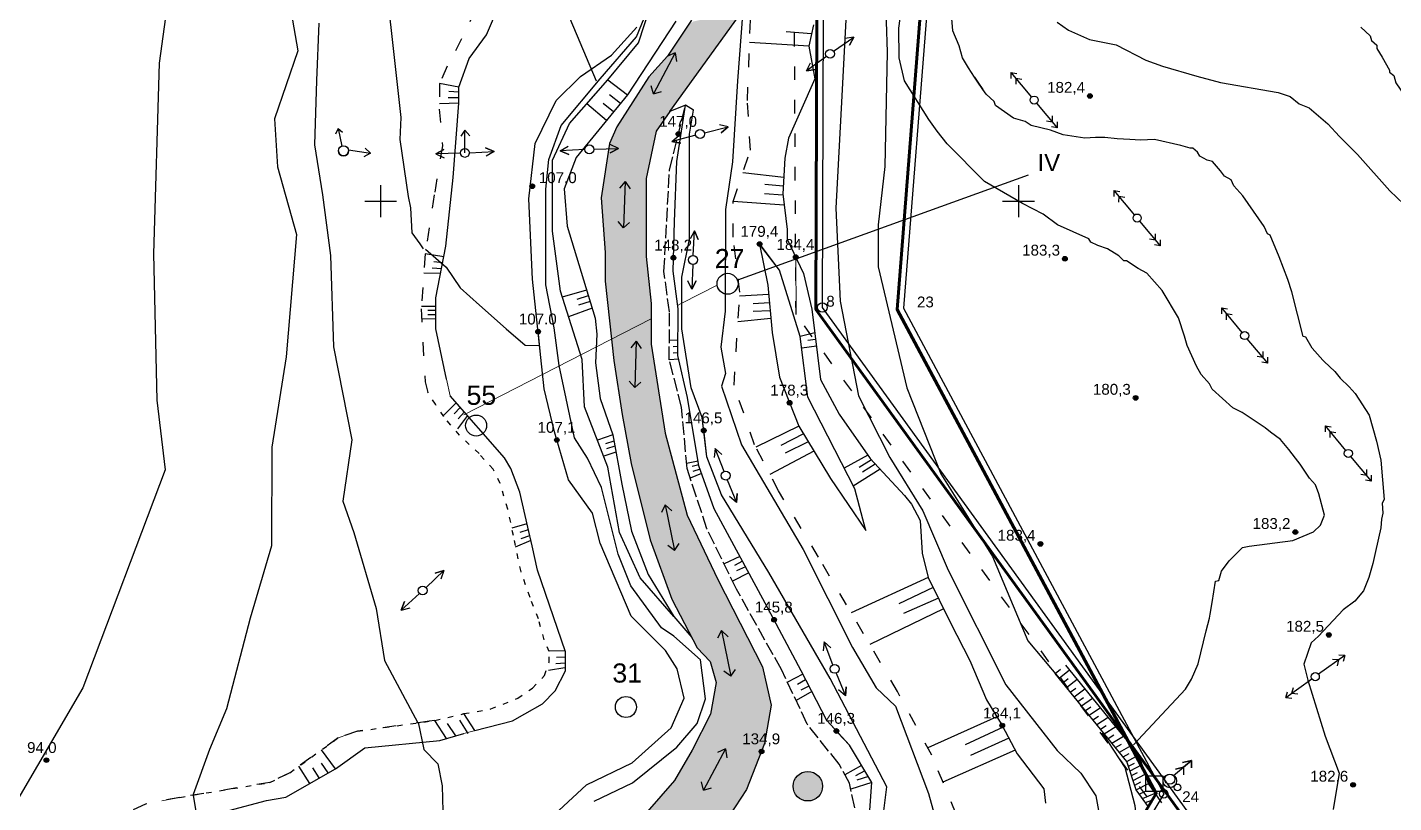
# Model space of a CAD drawing. Header units: millimetres. Extents: x 6243 to 9314, y 4730 to 7085.
# Drawn here: x 7089.2 to 7517.6, y 5411.5 to 5654.5 of the extents above; entities that cross this region are included whole.
import ezdxf

# ---------------------------------------------------------------- set-up
doc = ezdxf.new("R2010")
doc.units = ezdxf.units.MM
doc.header["$LTSCALE"] = 0.7
doc.linetypes.add('ACAD_ISO02W100', pattern=[15, 12, -3])
doc.linetypes.add('ACAD_ISO03W100', pattern=[30, 12, -18])
for name, color, linetype in [('відм', 14, 'Continuous'), ('горизонталі', 22, 'Continuous'), ('горный отвод', 7, 'Continuous'), ('Откос', 7, 'Continuous'), ('посл', 7, 'Continuous'), ('свердловини', 7, 'Continuous'), ('чорн', 255, 'Continuous')]:
    doc.layers.add(name, color=color, linetype=linetype)
doc.styles.get("Standard").update_dxf_attribs({"font": 'arial.ttf'})

# ---------------------------------------------------------------- blocks, each defined once
blk = doc.blocks.new('1')
at = {"layer": 'чорн', "color": 7, "ltscale": 0.2, "transparency": 33554687}
for p, q in [((5601.51, 1990.78), (5598.6, 1986.67)), ((5594.99, 1981.51), (5597.87, 1985.63))]:
    blk.add_line(p, q, dxfattribs=at)
for points in [[(5600.83, 1989.82), (5599.91, 1989.58)], [(5601.51, 1990.78), (5600.59, 1990.54)], [(5600.83, 1989.82), (5600.92, 1988.87)], [(5601.51, 1990.78), (5601.59, 1989.83)], [(5595.66, 1982.47), (5595.57, 1983.42)], [(5594.99, 1981.51), (5594.9, 1982.46)], [(5594.99, 1981.51), (5595.9, 1981.75)], [(5595.66, 1982.47), (5596.58, 1982.71)]]:
    blk.add_lwpolyline(points, dxfattribs=at)
blk.add_circle((5598.25, 1986.14), 0.633, dxfattribs=at)
blk = doc.blocks.new('2')
at = {"layer": 'чорн', "color": 7, "ltscale": 0.2, "transparency": 33554687}
for points in [[(5384.23, 2474.06), (5382.07, 2477.27), (5383.33, 2476.55), (5382.07, 2477.27), (5382.25, 2475.85)], [(5385.02, 2472.91), (5387.23, 2469.73), (5387.02, 2471.17), (5387.23, 2469.73), (5385.97, 2470.41)]]:
    blk.add_lwpolyline(points, dxfattribs=at)
blk.add_circle((5384.63, 2473.49), 0.697, dxfattribs=at)

msp = doc.modelspace()

# ---------------------------------------------------------------- hatches: boundary and pattern name
at = {"ltscale": 0.2, "true_color": 0x000000}
h = msp.add_hatch(color=18, dxfattribs=at)
h.dxf.hatch_style = 1
h.paths.add_polyline_path([(7313.57, 5659.73), (7298.03, 5656.34, -0.424208), (7297, 5656.11), (7289.88, 5645.42), (7284.09, 5638.97), (7274.09, 5623.35), (7271.72, 5618.1), (7269.12, 5601.03), (7270.42, 5583.94), (7270.41, 5574.94), (7271.94, 5560.79), (7284.79, 5565.46), (7284.79, 5568.01), (7283.22, 5582.7), (7283.25, 5607.17), (7286.35, 5621.96), (7290.7, 5628.1)])
h.paths.add_polyline_path([(7285.94, 5621.47), (7299.52, 5621.45), (7299.53, 5628.46), (7285.95, 5628.48)], flags=24)
h = msp.add_hatch(color=18, dxfattribs=at)
h.dxf.hatch_style = 1
h.paths.add_polyline_path([(7248.08, 5343.75), (7275.76, 5365.57), (7301.13, 5394.98), (7314.64, 5415.63), (7319.12, 5426.9, -0.307161), (7318.66, 5427.58, -0.530033), (7319.67, 5428.26), (7320.38, 5430.06), (7322.41, 5442.14), (7319.66, 5454.15), (7305.69, 5481.46), (7296.06, 5501.6), (7289.2, 5527.29), (7284.78, 5555.19), (7284.79, 5563.13), (7272.37, 5556.78), (7273.1, 5550.05), (7275.66, 5533.22), (7278.49, 5517.85), (7284.48, 5493.86), (7291.31, 5475.29), (7297.51, 5463.31), (7299.18, 5460.09), (7303.32, 5455.83), (7305.18, 5449.2), (7303.41, 5439.24), (7297.69, 5428.01), (7292.12, 5418.44), (7269.99, 5393.15), (7238.86, 5363.66), (7222.49, 5351.32), (7198.84, 5338.51), (7188.87, 5334.47), (7170.35, 5332.79), (7202.47, 5322.19), (7215.91, 5328.55)])
h.paths.add_polyline_path([(7284.79, 5563.13), (7284.79, 5565.46), (7271.94, 5560.79), (7272.37, 5556.78)])
h.paths.add_polyline_path([(7256.3, 5358.17), (7298.73, 5404.62), (7291.12, 5411.57), (7248.69, 5365.12)], flags=24)
h.paths.add_polyline_path([(7311.99, 5427.98), (7325.57, 5427.97), (7325.58, 5434.97), (7312, 5434.99)], flags=9)
h = msp.add_hatch(color=18, dxfattribs=at)
h.dxf.hatch_style = 1
h.paths.add_polyline_path([(7338.55, 5416.69, 1), (7329.32, 5416.69, 1)])
at = {"layer": 'відм', "ltscale": 0.2, "true_color": 0x000000}
h = msp.add_hatch(color=18, dxfattribs=at)
h.dxf.hatch_style = 1
h.paths.add_polyline_path([(7423.06, 5632.98, 1), (7421.6, 5632.99, 1)])
h = msp.add_hatch(color=18, dxfattribs=at)
h.dxf.hatch_style = 1
h.paths.add_polyline_path([(7248.26, 5604.71, 1), (7246.8, 5604.71, 1)])
h = msp.add_hatch(color=18, dxfattribs=at)
h.dxf.hatch_style = 1
h.paths.add_polyline_path([(7415.24, 5581.97, 1), (7413.77, 5581.98, 1)])
h = msp.add_hatch(color=18, dxfattribs=at)
h.dxf.hatch_style = 1
h.paths.add_polyline_path([(7437.42, 5538.37, 1), (7435.96, 5538.37, 1)])
h = msp.add_hatch(color=18, dxfattribs=at)
h.dxf.hatch_style = 1
h.paths.add_polyline_path([(7487.48, 5496.31, 1), (7486.01, 5496.31, 1)])
h = msp.add_hatch(color=18, dxfattribs=at)
h.dxf.hatch_style = 1
h.paths.add_polyline_path([(7407.57, 5492.63, 1), (7406.1, 5492.63, 1)])
h = msp.add_hatch(color=18, dxfattribs=at)
h.dxf.hatch_style = 1
h.paths.add_polyline_path([(7497.98, 5464.12, 1), (7496.52, 5464.12, 1)])
h = msp.add_hatch(color=18, dxfattribs=at)
h.dxf.hatch_style = 1
h.paths.add_polyline_path([(7505.59, 5417.13, 1), (7504.13, 5417.13, 1)])
at = {"layer": 'чорн', "ltscale": 0.2, "true_color": 0x000000}
h = msp.add_hatch(color=18, dxfattribs=at)
h.dxf.hatch_style = 1
h.paths.add_polyline_path([(7294.08, 5621.07, 1), (7292.61, 5621.07, 1)])
h = msp.add_hatch(color=18, dxfattribs=at)
h.dxf.hatch_style = 1
h.paths.add_polyline_path([(7319.54, 5586.6, 1), (7318.08, 5586.6, 1)])
h = msp.add_hatch(color=18, dxfattribs=at)
h.dxf.hatch_style = 1
h.paths.add_polyline_path([(7292.51, 5582.29, 1), (7291.05, 5582.29, 1)])
h = msp.add_hatch(color=18, dxfattribs=at)
h.dxf.hatch_style = 1
h.paths.add_polyline_path([(7330.85, 5582.48, 1), (7329.39, 5582.49, 1)])
h = msp.add_hatch(color=18, dxfattribs=at)
h.dxf.hatch_style = 1
h.paths.add_polyline_path([(7250.09, 5559.13, 1), (7248.63, 5559.13, 1)])
h = msp.add_hatch(color=18, dxfattribs=at)
h.dxf.hatch_style = 1
h.paths.add_polyline_path([(7328.92, 5536.86, 1), (7327.46, 5536.86, 1)])
h = msp.add_hatch(color=18, dxfattribs=at)
h.dxf.hatch_style = 1
h.paths.add_polyline_path([(7255.97, 5525.19, 1), (7254.5, 5525.19, 1)])
h = msp.add_hatch(color=18, dxfattribs=at)
h.dxf.hatch_style = 1
h.paths.add_polyline_path([(7302.02, 5528.16, 1), (7300.55, 5528.16, 1)])
h = msp.add_hatch(color=18, dxfattribs=at)
h.dxf.hatch_style = 1
h.paths.add_polyline_path([(7324.07, 5468.88, 1), (7322.6, 5468.88, 1)])
h = msp.add_hatch(color=18, dxfattribs=at)
h.dxf.hatch_style = 1
h.paths.add_polyline_path([(7395.6, 5435.68, 1), (7394.14, 5435.69, 1)])
h = msp.add_hatch(color=18, dxfattribs=at)
h.dxf.hatch_style = 1
h.paths.add_polyline_path([(7343.6, 5434, 1), (7342.14, 5434, 1)])
h = msp.add_hatch(color=18, dxfattribs=at)
h.dxf.hatch_style = 1
h.paths.add_polyline_path([(7320.13, 5427.58, 1), (7318.66, 5427.58, 1)])
h = msp.add_hatch(color=18, dxfattribs=at)
h.dxf.hatch_style = 1
h.paths.add_polyline_path([(7095.92, 5424.85, 1), (7094.45, 5424.86, 1)])

# ---------------------------------------------------------------- linework, layer by layer
at = {"color": 18, "ltscale": 0.2, "true_color": 0x000000}
msp.add_lwpolyline([(7290.7, 5628.1), (7313.57, 5659.73)], dxfattribs=at)
msp.add_circle((7333.93, 5416.69), 4.62, dxfattribs=at)
at = {"layer": 'відм', "color": 18, "ltscale": 0.2, "true_color": 0x000000}
for centre in [(7422.33, 5632.98), (7247.53, 5604.71), (7414.51, 5581.97), (7436.69, 5538.37), (7486.75, 5496.31), (7406.84, 5492.63), (7497.25, 5464.12), (7504.86, 5417.13)]:
    msp.add_circle(centre, 0.733, dxfattribs=at)
at = {"layer": 'горизонталі', "color": 18, "true_color": 0x000000}
for points in [[(7386.13, 5638.91), (7387.17, 5637.29), (7386.13, 5638.91), (7384.27, 5641.82), (7382.41, 5644.93), (7381.37, 5648.67), (7379.42, 5653.45), (7378.56, 5663.86), (7380.67, 5670.14)], [(7436.06, 5429.69), (7452.3, 5447.12), (7454.17, 5450.23), (7456.25, 5455), (7458.76, 5465.37), (7459.8, 5469.31), (7460.01, 5470.56), (7460.63, 5474.29), (7461.68, 5480.93), (7462.72, 5481.13), (7463.55, 5484.04), (7466.04, 5487.35), (7470.2, 5491.5), (7472.27, 5491.91), (7486.01, 5493.69), (7492.41, 5496.45), (7494.69, 5498.52), (7495.94, 5501.64), (7494.08, 5508.28), (7493.05, 5511.18), (7491.18, 5513.26), (7488.28, 5517.62), (7486.83, 5519.49), (7484.76, 5522.19), (7482.07, 5525.3), (7478.96, 5527.59), (7477.3, 5529.05), (7470.04, 5533.83), (7467.14, 5535.28), (7460.71, 5541.1), (7459.89, 5542.76), (7457.19, 5545.67), (7455.74, 5548.37), (7452.84, 5554.8), (7452.02, 5557.71), (7450.16, 5563.52), (7444.98, 5572.03), (7440.21, 5577.43), (7437.52, 5578.89), (7433.79, 5581.38), (7432.96, 5581.38), (7431.38, 5582.94), (7427.88, 5585.07), (7424.87, 5586.15), (7422.59, 5587.21), (7421.97, 5588.24), (7412.22, 5592.61), (7407.66, 5595.94), (7401.23, 5599.26), (7389.3, 5606.24), (7377.6, 5617.97), (7374.49, 5621.91), (7371.8, 5625.65), (7364.17, 5637.77), (7362.6, 5644.93), (7362.42, 5654.28), (7364.11, 5666.57)], [(7412.09, 5656.1), (7415.61, 5653.61), (7422.25, 5650.7), (7430.55, 5649.03), (7439.88, 5644.24), (7445.06, 5642.37), (7455.85, 5639.24), (7463.32, 5637.16), (7481.36, 5634.03), (7485.1, 5632.78), (7488, 5630.49), (7491.11, 5629.24), (7496.91, 5624.26), (7500.64, 5620.31), (7506.24, 5614.7), (7516.39, 5603.28), (7520.74, 5599.12)], [(7507.32, 5654.54), (7510.22, 5651.84), (7510.64, 5650.38), (7512.3, 5648.93), (7512.29, 5647.89), (7513.95, 5645.19), (7516.23, 5641.04), (7516.23, 5640.42), (7517.68, 5639.38), (7518.3, 5637.1), (7520.99, 5633.15), (7522.65, 5629.83), (7523.68, 5629.21), (7524.31, 5627.54), (7525.34, 5625.68), (7526.79, 5624.64), (7527.83, 5622.77), (7528.45, 5622.35), (7527.83, 5622.77)], [(7495.37, 5550.19), (7495.79, 5549.77), (7495.37, 5550.19), (7492.06, 5553.93), (7489.99, 5557.46), (7489.16, 5557.66), (7485.65, 5571.57), (7484.41, 5575.51), (7481.72, 5582.57), (7478.82, 5589.42), (7477.99, 5589.84), (7476.96, 5592.12), (7470.33, 5601.67), (7467.43, 5604.79), (7466.6, 5606.66), (7464.53, 5607.9), (7463.28, 5609.57), (7460.8, 5612.47), (7459.14, 5612.89), (7456.86, 5614.14), (7456.03, 5615.38), (7454.58, 5616.63), (7453.75, 5616.63), (7450.84, 5617.46), (7442.55, 5619.34), (7438.19, 5619.14), (7434.87, 5619.35), (7430.93, 5619.56), (7426.99, 5619.98), (7424.08, 5619.99), (7420.76, 5619.78), (7413.92, 5620.83), (7409.98, 5622.29), (7403.96, 5623.74), (7402.09, 5624.99), (7398.36, 5626.03), (7392.76, 5629.98), (7392.35, 5631.23), (7389.86, 5633.51), (7388.83, 5634.97), (7387.17, 5637.29), (7388.83, 5634.97)], [(7495.79, 5549.77), (7499.1, 5546.66), (7500.76, 5544.58), (7503.66, 5541.88), (7505.53, 5539.8), (7509.88, 5532.95), (7512.15, 5524.85), (7513.6, 5518.84), (7514.62, 5506.59), (7513.99, 5505.35), (7514.2, 5502.24), (7513.78, 5500.37), (7513.57, 5497.67), (7511.9, 5490.2), (7511.07, 5486.47), (7509.82, 5482.12), (7508.15, 5477.97), (7505.45, 5474.65), (7501.71, 5471.96), (7494.03, 5463.67), (7491.74, 5461.6), (7489.45, 5454.96), (7490.69, 5449.98), (7496.06, 5432.34), (7500.46, 5420.8), (7498.56, 5409.42)]]:
    msp.add_lwpolyline(points, dxfattribs=at)
at = {"layer": 'горный отвод', "color": 18, "ltscale": 0.2, "true_color": 0x000000}
for points in [[(7101.75, 5118.13), (6763.7, 5216.95), (6669.54, 5363.81), (6703.57, 5437.88), (6904.12, 5595.57), (6921.23, 6210.33), (7090.25, 6238.81), (7199.86, 6190.22), (7293.11, 6086.23), (7361.1, 6123.46), (7378.12, 6087.96), (7340.09, 6060.82), (7338.46, 5566.72), (7475, 5378.32), (7101.75, 5118.13)], [(7371.91, 5668.57), (7363.94, 5566.46), (7445.48, 5414.32), (7419.57, 5371.06), (7097.86, 5201.57), (6812.43, 5270.41), (6703.57, 5437.88), (6918.96, 5598.23), (6916.57, 5727.78)], [(7370.03, 5670.34), (7361.89, 5566.02), (7443.17, 5414.37), (7418.13, 5372.58), (7097.59, 5203.71), (6813.68, 5272.18), (6706.28, 5437.39), (6920.99, 5597.24), (6918.58, 5727.75)], [(7370.03, 5670.34), (7361.89, 5566.02), (7443.17, 5414.37), (7418.13, 5372.58), (7097.59, 5203.71), (6813.68, 5272.18), (6706.28, 5437.39), (6920.99, 5597.24), (6918.58, 5727.75)], [(7370.03, 5670.33), (7361.89, 5566.03), (7443.17, 5414.37), (7418.14, 5372.57), (7097.59, 5203.7), (6813.68, 5272.17), (6706.28, 5437.39), (6920.99, 5597.24), (6918.57, 5727.75)], [(7370.03, 5670.34), (7361.89, 5566.02), (7443.16, 5414.37), (7418.13, 5372.58), (7097.59, 5203.71), (6813.68, 5272.18), (6706.29, 5437.39), (6920.99, 5597.24), (6918.58, 5727.75)]]:
    msp.add_lwpolyline(points, dxfattribs=at)
at = {"layer": 'горный отвод', "color": 18, "lineweight": 200, "ltscale": 0.2, "true_color": 0x000000}
msp.add_lwpolyline([(7101.39, 5120.34), (6764.99, 5218.68), (6671.84, 5363.97), (6705.21, 5436.59), (6906.11, 5594.56), (6923.21, 6208.61), (7089.99, 6236.71), (7198.64, 6188.54), (7292.67, 6083.68), (7360.2, 6120.66), (7375.56, 6088.62), (7338.07, 6061.87), (7336.43, 5566.06), (7472.15, 5378.8)], close=True, dxfattribs=at)
msp.add_lwpolyline([(7370.03, 5670.33), (7361.89, 5566.03), (7443.17, 5414.37), (7418.14, 5372.57), (7097.59, 5203.7), (6813.68, 5272.17), (6706.28, 5437.39), (6920.99, 5597.24), (6918.57, 5727.75)], dxfattribs=at)
at = {"layer": 'Откос', "color": 18, "ltscale": 0.15, "true_color": 0x000000}
for p, q in [((7411.48, 5452.01), (7413.12, 5453.34)), ((7412.67, 5450.55), (7415.97, 5453.19)), ((7413.85, 5449.1), (7415.51, 5450.4)), ((7415.03, 5447.65), (7418.38, 5450.22)), ((7416.21, 5446.2), (7417.9, 5447.47)), ((7417.39, 5444.75), (7420.8, 5447.26)), ((7418.57, 5443.29), (7420.29, 5444.53)), ((7419.76, 5441.84), (7423.21, 5444.29)), ((7420.94, 5440.39), (7422.68, 5441.6)), ((7422.12, 5438.94), (7425.63, 5441.32)), ((7423.3, 5437.49), (7425.07, 5438.66)), ((7424.48, 5436.04), (7428.04, 5438.35)), ((7425.67, 5434.58), (7427.46, 5435.73)), ((7426.85, 5433.13), (7430.46, 5435.39)), ((7428.03, 5431.68), (7429.85, 5432.79)), ((7429.21, 5430.23), (7432.87, 5432.42)), ((7430.39, 5428.78), (7432.24, 5429.86)), ((7431.58, 5427.32), (7435.29, 5429.45)), ((7432.76, 5425.87), (7434.63, 5426.92)), ((7433.94, 5424.42), (7437.7, 5426.49)), ((7433.94, 5424.42), (7437.7, 5426.49)), ((7434.43, 5422.95), (7436.31, 5423.97)), ((7434.92, 5421.48), (7438.7, 5423.5)), ((7435.41, 5420.01), (7437.3, 5421.01)), ((7435.9, 5418.54), (7439.69, 5420.51)), ((7436.38, 5417.07), (7438.29, 5418.04)), ((7436.87, 5415.59), (7440.68, 5417.53)), ((7436.87, 5415.59), (7440.68, 5417.53)), ((7437.83, 5414.25), (7439.79, 5415.14)), ((7438.79, 5412.9), (7442.81, 5414.54)), ((7439.75, 5411.55), (7441.81, 5412.29))]:
    msp.add_line(p, q, dxfattribs=at)
at = {"layer": 'посл', "color": 18, "ltscale": 0.7, "true_color": 0x000000}
msp.add_lwpolyline([(7229.54, 5434.14), (7241.33, 5437.16), (7245.17, 5439.36), (7250.73, 5442.55), (7254.7, 5446.55), (7257.98, 5452.82), (7257.98, 5458.84), (7249.17, 5484.44), (7247.45, 5491.99), (7246.11, 5497.86), (7243.6, 5508.87), (7240.78, 5516.21), (7238.81, 5519.55), (7221.76, 5539.03)], dxfattribs=at)
at = {"layer": 'свердловини', "color": 18, "ltscale": 0.5, "true_color": 0x000000}
msp.add_line((7402.99, 5608.22), (7311.84, 5575.26), dxfattribs=at)
at = {"layer": 'свердловини', "color": 18, "linetype": 'ACAD_ISO03W100', "lineweight": 30, "ltscale": 0.5, "true_color": 0x000000}
msp.add_lwpolyline([(6710, 5436.7), (6672.97, 5363.75), (6765.55, 5219.44), (7100.96, 5123.03), (7465.14, 5379.32), (7330.21, 5564.54), (7327.8, 6028.9)], dxfattribs=at)
at = {"layer": 'свердловини', "color": 18, "true_color": 0x000000}
for centre in [(7308.75, 5574.14), (7229.93, 5529.72), (7276.89, 5441.52)]:
    msp.add_circle(centre, 3.29, dxfattribs=at)
at = {"layer": 'чорн', "color": 18, "ltscale": 0.15, "true_color": 0x000000}
for p, q in [((7233.17, 5652.15), (7240.06, 5668.33)), ((7280.21, 5651.53), (7286.59, 5667.31)), ((7313.57, 5659.73), (7311.88, 5637.72)), ((7227.76, 5644.72), (7233.17, 5652.15)), ((7268.78, 5638.4), (7280.21, 5651.53)), ((7224.5, 5635.73), (7227.76, 5644.72)), ((7256.63, 5623.77), (7268.78, 5638.4)), ((7311.88, 5637.72), (7310.29, 5612.33)), ((7224.49, 5630.73), (7224.5, 5635.73)), ((7222.78, 5607.42), (7224.49, 5630.73)), ((7295.58, 5630.11), (7290.7, 5628.1)), ((7298.12, 5628.51), (7295.58, 5630.11)), ((7290.7, 5628.1), (7286.35, 5621.96)), ((7296.84, 5621.04), (7298.12, 5628.51)), ((7252.76, 5613.06), (7256.63, 5623.77)), ((7286.35, 5621.96), (7283.25, 5607.17)), ((7296.8, 5588.15), (7296.84, 5621.04)), ((7251.77, 5603.77), (7252.76, 5613.06)), ((7310.29, 5612.33), (7308.09, 5597.41)), ((7220.42, 5585.89), (7222.78, 5607.42)), ((7283.25, 5607.17), (7283.22, 5582.7)), ((7251.73, 5573.82), (7251.77, 5603.77)), ((7308.09, 5597.41), (7308.05, 5565.53)), ((7217.29, 5569.72), (7220.42, 5585.89)), ((7294.45, 5576.18), (7296.8, 5588.15)), ((7283.22, 5582.7), (7284.79, 5568.01)), ((7254.38, 5560.35), (7251.73, 5573.82)), ((7294.43, 5560.03), (7294.45, 5576.18)), ((7217.28, 5559.99), (7217.29, 5569.72)), ((7284.79, 5568.01), (7284.78, 5555.19)), ((7308.05, 5565.53), (7306.68, 5554.32)), ((7255.91, 5548.48), (7254.38, 5560.35)), ((7297.33, 5541.53), (7294.43, 5560.03)), ((7220.67, 5544.3), (7217.28, 5559.99)), ((7284.78, 5555.19), (7289.2, 5527.29)), ((7306.68, 5554.32), (7308.13, 5546.04)), ((7260.79, 5525.89), (7255.91, 5548.48)), ((7308.13, 5546.04), (7306.88, 5542.09)), ((7300.79, 5532.27), (7297.33, 5541.53)), ((7306.88, 5542.09), (7313.1, 5523.71)), ((7302.27, 5519.94), (7300.79, 5532.27)), ((7264.79, 5519.54), (7260.79, 5525.89)), ((7289.2, 5527.29), (7296.06, 5501.6)), ((7313.1, 5523.71), (7332.5, 5490.84)), ((7269.27, 5510.29), (7264.79, 5519.54)), ((7306.89, 5508.03), (7302.27, 5519.94)), ((7274.44, 5489.45), (7269.27, 5510.29)), ((7321.7, 5483.68), (7306.89, 5508.03)), ((7296.06, 5501.6), (7305.69, 5481.46)), ((7278.43, 5479.53), (7274.44, 5489.45)), ((7332.5, 5490.84), (7347.95, 5460.12)), ((7340.93, 5450.5), (7321.7, 5483.68)), ((7288.02, 5466.34), (7278.43, 5479.53)), ((7305.69, 5481.46), (7319.66, 5454.15)), ((7291.95, 5463.74), (7288.02, 5466.34)), ((7300.22, 5456.27), (7291.95, 5463.74)), ((7347.95, 5460.12), (7355.32, 5447.55)), ((7301.82, 5444.08), (7300.22, 5456.27)), ((7319.66, 5454.15), (7322.41, 5442.14)), ((7437.7, 5426.49), (7414.76, 5454.67)), ((7358.68, 5416.5), (7340.93, 5450.5)), ((7433.94, 5424.42), (7411.48, 5452.01)), ((7355.32, 5447.55), (7361.35, 5441.78)), ((7299.22, 5436.38), (7301.82, 5444.08)), ((7322.41, 5442.14), (7320.38, 5430.06)), ((7361.35, 5441.78), (7371.71, 5414.46)), ((7292.88, 5428.92), (7299.22, 5436.38)), ((7218.56, 5431.06), (7226.02, 5433.24)), ((7185.81, 5422.18), (7195.01, 5428.77)), ((7195.01, 5428.77), (7218.56, 5431.06)), ((7278.91, 5417.73), (7292.88, 5428.92)), ((7320.38, 5430.06), (7314.64, 5415.63)), ((7436.87, 5415.59), (7433.94, 5424.42)), ((7440.68, 5417.53), (7437.7, 5426.49)), ((7170.3, 5413.29), (7185.81, 5422.18)), ((7266.96, 5412.03), (7278.91, 5417.73)), ((7314.64, 5415.63), (7301.13, 5394.98)), ((7357.3, 5405.68), (7358.68, 5416.5)), ((7371.71, 5414.46), (7373.58, 5407.66)), ((7440.71, 5410.2), (7436.87, 5415.59)), ((7444.93, 5411.54), (7440.68, 5417.53)), ((7152.44, 5409.04), (7164.23, 5412.21)), ((7164.23, 5412.21), (7170.3, 5413.29))]:
    msp.add_line(p, q, dxfattribs=at)
at = {"layer": 'чорн', "color": 18, "lineweight": 0, "ltscale": 0.2, "true_color": 0x000000}
for p, q in [((7240.06, 5668.33), (7233.17, 5652.15)), ((7277.34, 5633.33), (7292.57, 5656.42)), ((7297.41, 5656.72), (7289.88, 5645.42)), ((7233.17, 5652.15), (7227.76, 5644.72)), ((7227.76, 5644.72), (7224.5, 5635.73)), ((7289.88, 5645.42), (7284.09, 5638.97)), ((7284.09, 5638.97), (7274.09, 5623.35)), ((7224.5, 5635.73), (7224.49, 5630.73)), ((7261.29, 5613.7), (7277.34, 5633.33)), ((7224.49, 5630.73), (7222.78, 5607.42)), ((7290.7, 5628.1), (7295.58, 5630.11)), ((7295.58, 5630.11), (7298.12, 5628.51)), ((7286.35, 5621.96), (7290.7, 5628.1)), ((7298.12, 5628.51), (7296.84, 5621.04)), ((7327.9, 5619.76), (7329.9, 5624.3)), ((7274.09, 5623.35), (7271.72, 5618.1)), ((7283.25, 5607.17), (7286.35, 5621.96)), ((7296.84, 5621.04), (7296.8, 5588.15)), ((7271.72, 5618.1), (7269.12, 5601.03)), ((7326.69, 5613.47), (7327.9, 5619.76)), ((7257.52, 5603.85), (7261.29, 5613.7)), ((7326.04, 5602.28), (7326.69, 5613.47)), ((7222.78, 5607.42), (7220.42, 5585.89)), ((7283.22, 5582.7), (7283.25, 5607.17)), ((7246.41, 5600.72), (7246.85, 5604.44)), ((7246.85, 5604.44), (7246.41, 5600.72)), ((7258.42, 5592.17), (7257.52, 5603.85)), ((7247.64, 5575.59), (7246.41, 5600.72)), ((7246.41, 5600.72), (7247.64, 5575.59)), ((7269.12, 5601.03), (7270.42, 5583.94)), ((7327.43, 5591.12), (7326.04, 5602.28)), ((7267.23, 5563.36), (7258.42, 5592.17)), ((7327.42, 5588.12), (7327.43, 5591.12)), ((7220.42, 5585.89), (7217.29, 5569.72)), ((7296.8, 5588.15), (7294.45, 5576.18)), ((7321.41, 5573.68), (7318.96, 5585.88)), ((7319.26, 5586.02), (7325.08, 5578.39)), ((7330.12, 5582.49), (7327.42, 5588.12)), ((7270.42, 5583.94), (7270.41, 5574.94)), ((7284.79, 5568.01), (7283.22, 5582.7)), ((7330.21, 5564.54), (7330.12, 5582.49)), ((7325.08, 5578.39), (7331.52, 5557.57)), ((7249.28, 5559.86), (7247.64, 5575.59)), ((7247.64, 5575.59), (7249.28, 5559.86)), ((7270.41, 5574.94), (7273.1, 5550.05)), ((7294.45, 5576.18), (7294.44, 5568.07)), ((7305.48, 5573.72), (7294.44, 5568.07)), ((7294.44, 5568.07), (7305.48, 5573.72)), ((7322.75, 5558.88), (7321.41, 5573.68)), ((7217.29, 5569.72), (7217.28, 5559.99)), ((7284.79, 5563.13), (7284.79, 5568.01)), ((7294.44, 5568.07), (7293.08, 5567.38)), ((7293.08, 5567.38), (7293.22, 5566.28)), ((7293.22, 5566.28), (7293.21, 5551.69)), ((7294.44, 5568.07), (7294.43, 5560.03)), ((7294.43, 5560.03), (7294.44, 5568.07)), ((7250.76, 5545.72), (7284.79, 5563.13)), ((7267.76, 5558.31), (7267.23, 5563.36)), ((7294.43, 5560.03), (7297.33, 5541.53)), ((7297.33, 5541.53), (7294.43, 5560.03)), ((7217.28, 5559.99), (7220.67, 5544.3)), ((7250.76, 5545.72), (7249.43, 5558.4)), ((7249.43, 5558.4), (7250.76, 5545.72)), ((7267.4, 5549.35), (7267.76, 5558.31)), ((7325.07, 5544.85), (7322.75, 5558.88)), ((7331.52, 5557.57), (7333.95, 5538.57)), ((7293.21, 5551.69), (7296.2, 5538.48)), ((7268.85, 5538.17), (7267.4, 5549.35)), ((7273.1, 5550.05), (7275.66, 5533.22)), ((7220.67, 5544.3), (7221.76, 5539.03)), ((7226.06, 5533.09), (7250.76, 5545.72)), ((7327.92, 5537.55), (7325.07, 5544.85)), ((7297.33, 5541.53), (7300.79, 5532.27)), ((7300.79, 5532.27), (7297.33, 5541.53)), ((7272.74, 5526.76), (7268.85, 5538.17)), ((7296.2, 5538.48), (7299.76, 5517.09)), ((7331.05, 5529.54), (7328.46, 5536.18)), ((7333.95, 5538.57), (7348.6, 5509.92)), ((7275.66, 5533.22), (7278.49, 5517.85)), ((7300.79, 5532.27), (7301.2, 5528.89)), ((7301.2, 5528.89), (7300.79, 5532.27)), ((7275.65, 5511.32), (7272.74, 5526.76)), ((7301.37, 5527.43), (7302.27, 5519.94)), ((7302.27, 5519.94), (7301.37, 5527.43)), ((7341.06, 5513.08), (7331.05, 5529.54)), ((7278.49, 5517.85), (7284.48, 5493.86)), ((7302.27, 5519.94), (7306.89, 5508.03)), ((7306.89, 5508.03), (7302.27, 5519.94)), ((7299.76, 5517.09), (7304.52, 5503.62)), ((7352.13, 5496.78), (7341.06, 5513.08)), ((7278.63, 5496.57), (7275.65, 5511.32)), ((7348.6, 5509.92), (7352.13, 5496.78)), ((7306.89, 5508.03), (7321.7, 5483.68)), ((7321.7, 5483.68), (7306.89, 5508.03)), ((7304.52, 5503.62), (7320.59, 5474.1)), ((7283.87, 5483.08), (7278.63, 5496.57)), ((7284.48, 5493.86), (7291.31, 5475.29)), ((7291.88, 5469.86), (7283.87, 5483.08)), ((7321.7, 5483.68), (7340.93, 5450.5)), ((7340.93, 5450.5), (7321.7, 5483.68)), ((7291.31, 5475.29), (7297.51, 5463.31)), ((7320.59, 5474.1), (7322.99, 5469.52)), ((7297.51, 5463.31), (7291.88, 5469.86)), ((7323.68, 5468.23), (7331.79, 5452.81)), ((7331.79, 5452.81), (7339.85, 5437.27)), ((7340.93, 5450.5), (7358.68, 5416.5)), ((7358.68, 5416.5), (7340.93, 5450.5)), ((7215.24, 5437.05), (7217.02, 5437.27)), ((7241.33, 5437.16), (7226.02, 5433.24)), ((7339.85, 5437.27), (7342.37, 5434.54)), ((7186.66, 5431.85), (7192.72, 5433.93)), ((7226.02, 5433.24), (7218.56, 5431.06)), ((7343.37, 5433.46), (7347, 5429.53)), ((7195.01, 5428.77), (7185.81, 5422.18)), ((7218.56, 5431.06), (7195.01, 5428.77)), ((7347, 5429.53), (7354.03, 5417.83)), ((7185.81, 5422.18), (7170.3, 5413.29)), ((7354.03, 5417.83), (7353.18, 5406.22)), ((7358.68, 5416.5), (7357.3, 5405.68)), ((7357.3, 5405.68), (7358.68, 5416.5)), ((7131.41, 5412.09), (7137.02, 5413.2)), ((7164.23, 5412.21), (7152.44, 5409.04)), ((7170.3, 5413.29), (7164.23, 5412.21))]:
    msp.add_line(p, q, dxfattribs=at)
at = {"layer": 'чорн', "color": 18, "ltscale": 0.2, "true_color": 0x000000}
for p, q in [((7275.15, 5630.64), (7271.75, 5633.37)), ((7272.97, 5627.98), (7269.74, 5630.67)), ((7199.99, 5604.99), (7199.99, 5594.99)), ((7399.99, 5604.99), (7399.99, 5594.99)), ((7194.99, 5599.99), (7204.99, 5599.99)), ((7194.99, 5599.99), (7194.99, 5599.99)), ((7194.99, 5599.99), (7199.99, 5599.99)), ((7394.99, 5599.99), (7404.99, 5599.99)), ((7394.99, 5599.99), (7394.99, 5599.99)), ((7394.99, 5599.99), (7399.99, 5599.99)), ((7264.54, 5572.14), (7256.92, 5569.99)), ((7265.09, 5570.36), (7261.46, 5569.2)), ((7266.26, 5566.52), (7258.9, 5563.73)), ((7265.64, 5568.54), (7261.99, 5567.4)), ((7272.74, 5526.76), (7267.99, 5525.13)), ((7273.1, 5524.85), (7270.52, 5523.98)), ((7273.39, 5523.3), (7270.84, 5522.41)), ((7273.75, 5521.42), (7269.93, 5520.11))]:
    msp.add_line(p, q, dxfattribs=at)
at = {"layer": 'чорн', "color": 18, "ltscale": 0.5, "true_color": 0x000000}
for p, q in [((7321.67, 5570.82), (7312.51, 5570.23)), ((7322.14, 5565.62), (7316.73, 5565.41)), ((7321.91, 5568.13), (7316.81, 5567.85)), ((7322.35, 5563.29), (7312.02, 5562.26)), ((7331.05, 5529.54), (7317.64, 5522.89)), ((7332.55, 5527.08), (7325.45, 5523.46)), ((7335.81, 5521.71), (7322.05, 5514.42)), ((7334.06, 5524.6), (7326.77, 5521.08)), ((7352.71, 5520.43), (7345.31, 5516.36)), ((7353.86, 5518.93), (7349.97, 5516.61)), ((7355.05, 5517.66), (7351.04, 5515.06)), ((7356.59, 5516.01), (7348.17, 5510.76)), ((7371.69, 5482.06), (7347.51, 5471.05)), ((7373.21, 5478.96), (7362.45, 5473.89)), ((7374.83, 5475.65), (7363.86, 5470.78)), ((7376.49, 5472.25), (7353.38, 5461.07)), ((7393.16, 5438.44), (7371.51, 5428.74)), ((7395.15, 5435.16), (7383.25, 5429.71)), ((7396.98, 5431.71), (7384.93, 5426.35)), ((7398.92, 5428.04), (7376.26, 5417.98))]:
    msp.add_line(p, q, dxfattribs=at)
at = {"layer": 'чорн', "color": 18, "linetype": 'ACAD_ISO03W100', "ltscale": 0.2, "true_color": 0x000000}
for p, q in [((7192.72, 5433.93), (7215.24, 5437.05)), ((7171.53, 5420.93), (7186.66, 5431.85)), ((7165.29, 5417.89), (7171.53, 5420.93)), ((7137.02, 5413.2), (7165.29, 5417.89))]:
    msp.add_line(p, q, dxfattribs=at)
at = {"layer": 'чорн', "color": 240, "ltscale": 0.2, "true_color": 0xed1f24, "transparency": 33554687}
for points in [[(7105.12, 5955.83), (7117.06, 5979.49), (7133.77, 6002.32), (7139.77, 6010.02), (7164.51, 6019.33), (7180.61, 6018.78), (7189.44, 6015.72), (7206.69, 5976.98), (7214.16, 5937.31), (7223.53, 5884.7), (7230.05, 5811.79), (7241.71, 5742.29), (7247.88, 5684.35), (7267.57, 5637.76)], [(7140.42, 5927.87), (7123.88, 5885.83), (7115.46, 5859.96), (7120.6, 5825.77), (7133.68, 5771.29), (7131.28, 5717.47), (7137.84, 5696.51), (7130.59, 5643.31), (7128.73, 5583.49), (7129.85, 5537.64), (7132.43, 5515.83), (7106.61, 5447.53), (7078.09, 5398.82)], [(7145.64, 5884.03), (7148.41, 5874.25), (7150.19, 5861.39), (7153.28, 5836.74), (7157.5, 5814.82), (7160.18, 5798.41), (7165.27, 5782.92), (7167.92, 5775.72), (7168.59, 5757.21), (7171.04, 5740.83), (7164.62, 5718.81), (7167.96, 5685.88), (7171.02, 5664.69), (7174.03, 5647.16), (7166.71, 5625.83), (7167.66, 5610.76), (7173.65, 5589.55), (7170.4, 5551.24), (7165.89, 5522.98), (7165.73, 5492.03), (7159.07, 5469.38), (7151.62, 5440.91), (7146.35, 5428.2), (7141.18, 5414.09)], [(7199.89, 5684.55), (7206.34, 5626.27), (7206, 5619.31), (7208.59, 5601.48), (7209.39, 5597.9), (7209.74, 5590.1), (7212.26, 5586.65), (7213.35, 5585.14)], [(7180.66, 5655.79), (7179.89, 5637.85), (7179.24, 5617.64), (7181.73, 5602.05), (7184.24, 5583.04), (7185.25, 5554.34), (7190.99, 5525.24), (7188.17, 5506.02), (7191.56, 5496.25), (7198.58, 5472.38), (7201.22, 5456.08), (7211.7, 5436.57)], [(7214.07, 5584.98), (7220.52, 5579.35), (7224.89, 5572.87), (7231.02, 5567.45), (7239.33, 5559.98), (7245.25, 5554.91), (7249.94, 5554.76)], [(7211.76, 5436.73), (7213.57, 5428.22), (7217.93, 5423.71), (7219.3, 5416.82), (7219.49, 5408.93), (7222.46, 5404.77), (7226.78, 5399.35), (7228.2, 5394.03), (7228.71, 5390.63)], [(7141.22, 5413.9), (7142.58, 5405.61), (7141.32, 5401.3), (7141.6, 5395.38), (7140.42, 5390.17), (7139.14, 5373.11)]]:
    msp.add_lwpolyline(points, dxfattribs=at)
at = {"layer": 'чорн', "color": 18, "ltscale": 0.15, "true_color": 0x000000}
msp.add_lwpolyline([(7357.27, 5694.88), (7358.79, 5646.74), (7358.06, 5610.94), (7355.98, 5592.58), (7355.96, 5579.49), (7364.97, 5541.56), (7375.66, 5514.63), (7391.76, 5488.72), (7402.88, 5462.29), (7412.67, 5450.55)], dxfattribs=at)
at = {"layer": 'чорн', "color": 18, "ltscale": 0.5, "true_color": 0x000000}
for points in [[(7291.88, 5469.86), (7281.35, 5481.95), (7274.86, 5496.2), (7271.25, 5516.68), (7263.93, 5535.61), (7263.12, 5550.38), (7256.34, 5571.84), (7253.86, 5590.62), (7253.88, 5612.92), (7259.21, 5624.36), (7271.21, 5638.08), (7280.83, 5649.67), (7286.59, 5667.31)], [(7346.35, 5666.85), (7344.58, 5633.08), (7342.7, 5597.8), (7344.04, 5568.65), (7349.85, 5539.07), (7359.6, 5519.7), (7369.98, 5502.99), (7377.86, 5484.38), (7396, 5448.48), (7412.11, 5427.86), (7419.5, 5420.83), (7424.23, 5413.72), (7426.47, 5401.07), (7423.33, 5388.36), (7412.99, 5374.83), (7392.95, 5362.86), (7370.62, 5349.6), (7353.7, 5339.47), (7331.15, 5323.25), (7302.57, 5303.06), (7266.13, 5278.17), (7233.94, 5256.65), (7221.72, 5250.25)], [(7255.9, 5409.12), (7264.54, 5417.11), (7278.87, 5424.03), (7291.02, 5434.99), (7295.16, 5444.33), (7292.91, 5453.5), (7289.34, 5459.27), (7278.54, 5470.01), (7268.84, 5492.88), (7266.45, 5502.31), (7258.88, 5512.75), (7254.48, 5527.78), (7251.22, 5541.25), (7247.64, 5575.59), (7246.41, 5600.72), (7248.48, 5618.14), (7255.03, 5631.55), (7262.68, 5639.09), (7272.37, 5645.76), (7280.36, 5654.58)], [(7292.57, 5656.42), (7277.34, 5633.33), (7261.29, 5613.7), (7257.52, 5603.85), (7258.42, 5592.17), (7267.23, 5563.36), (7267.76, 5558.31), (7267.4, 5549.35), (7268.85, 5538.17), (7272.74, 5526.76), (7275.65, 5511.32), (7278.63, 5496.57), (7283.87, 5483.08), (7291.88, 5469.86), (7297.51, 5463.31)], [(7335.73, 5655.26), (7334.27, 5648.64), (7336.16, 5638.37), (7331.64, 5628.23), (7327.9, 5619.76), (7326.69, 5613.47), (7326.04, 5602.28), (7327.43, 5591.12), (7327.42, 5588.12), (7332.56, 5577.4)], [(7335.11, 5652.44), (7327.17, 5653.13)], [(7334.27, 5648.64), (7315.67, 5649.72)], [(7353.18, 5406.22), (7354.03, 5417.83), (7347, 5429.53), (7339.85, 5437.27), (7331.79, 5452.81), (7320.59, 5474.1), (7304.52, 5503.62), (7299.76, 5517.09), (7296.2, 5538.48), (7293.21, 5551.69), (7293.22, 5566.28), (7291.66, 5578.08), (7292.11, 5593.64), (7292.85, 5612.43), (7295.58, 5630.11)], [(7326.35, 5607.49), (7313.51, 5608.87)], [(7326.19, 5604.72), (7320.46, 5605.25)], [(7326.48, 5598.79), (7310.55, 5599.97)], [(7326.09, 5601.94), (7320.28, 5602.34)], [(7318.81, 5586.6), (7321.41, 5573.68), (7322.75, 5558.88), (7325.07, 5544.85), (7331.05, 5529.54), (7341.06, 5513.08), (7352.13, 5496.78)], [(7352.13, 5496.78), (7348.6, 5509.92), (7333.95, 5538.57), (7331.52, 5557.57), (7325.08, 5578.39), (7318.81, 5586.6)], [(7332.56, 5577.4), (7335.19, 5566.21), (7337.94, 5544.1), (7343.76, 5533.28), (7353.42, 5519.4), (7364.25, 5507.84), (7366.43, 5505.07), (7369.18, 5500.01), (7369.79, 5489.73), (7371.69, 5482.06), (7378.6, 5467.94), (7384.66, 5456.11), (7389.88, 5443.74), (7394.87, 5435.68), (7399.55, 5426.85), (7407.9, 5415.83), (7408.43, 5411.38)], [(7293.21, 5556.49), (7290.5, 5556.39)], [(7336.11, 5558.81), (7331.52, 5557.57)], [(7336.37, 5556.7), (7333.93, 5556.33)], [(7293.21, 5552.55), (7291.74, 5552.44)], [(7293.21, 5554.45), (7291.75, 5554.38)], [(7336.64, 5554.57), (7331.99, 5553.93)], [(7293.47, 5550.52), (7290.49, 5550.31)], [(7299.52, 5518.54), (7295.92, 5517.82)], [(7299.71, 5517.4), (7297.64, 5516.89)], [(7300.61, 5514.67), (7297.07, 5513.23)], [(7300.14, 5516), (7297.88, 5515.31)], [(7312.63, 5488.71), (7307.66, 5486.4)], [(7315.46, 5483.52), (7310.35, 5480.9)], [(7313.47, 5487.17), (7310.94, 5485.88)], [(7314.39, 5485.48), (7311.56, 5484.2)], [(7332.33, 5451.77), (7327.53, 5449.26)], [(7333.23, 5450.03), (7330.68, 5448.61)], [(7335.13, 5446.37), (7330.23, 5443.57)], [(7334.28, 5448.02), (7331.72, 5446.76)], [(7350.78, 5423.23), (7345.51, 5420.29)], [(7351.82, 5421.5), (7348.87, 5419.96)], [(7352.9, 5419.71), (7349.31, 5418.63)], [(7354.03, 5417.83), (7347.36, 5415.82)]]:
    msp.add_lwpolyline(points, dxfattribs=at)
at = {"layer": 'чорн', "color": 18, "linetype": 'ACAD_ISO03W100', "ltscale": 0.5, "true_color": 0x000000}
for points in [[(7380.45, 5407.92), (7372.74, 5426.46), (7362.03, 5446.35), (7337.29, 5488.44), (7324.75, 5509.23), (7317.21, 5523.71), (7310.8, 5542.38), (7312.58, 5571.49), (7310.54, 5588.78), (7310.55, 5599.97), (7315.9, 5616.05), (7314.96, 5631.57), (7316.2, 5663.21)], [(7229.77, 5660.05), (7225.38, 5650.89), (7220.87, 5642.33), (7218.4, 5636.93), (7218.39, 5628.83), (7219.36, 5617.39), (7216.81, 5602), (7213.94, 5583.48), (7212.7, 5566.28), (7213.9, 5543.46), (7214.74, 5540.04)], [(7217.02, 5437.27), (7215.24, 5437.05), (7192.72, 5433.93), (7186.66, 5431.85), (7171.53, 5420.93), (7165.29, 5417.89), (7137.02, 5413.2), (7126.26, 5411.08), (7105.62, 5401.44), (7094.29, 5397.47), (7067.59, 5399.9)]]:
    msp.add_lwpolyline(points, dxfattribs=at)
at = {"layer": 'чорн', "color": 18, "true_color": 0x000000}
msp.add_lwpolyline([(7297.41, 5656.72), (7289.88, 5645.42), (7284.09, 5638.97), (7274.09, 5623.35), (7271.72, 5618.1), (7269.12, 5601.03), (7270.42, 5583.94), (7270.41, 5574.94), (7273.1, 5550.05), (7275.66, 5533.22), (7278.49, 5517.85), (7284.48, 5493.86), (7291.31, 5475.29), (7299.18, 5460.09), (7303.32, 5455.83), (7305.18, 5449.2), (7303.41, 5439.24), (7297.69, 5428.01), (7292.12, 5418.44), (7269.99, 5393.15)], dxfattribs=at)
at = {"layer": 'чорн', "color": 18, "ltscale": 0.2, "true_color": 0x000000}
for points in [[(7292.34, 5646.52), (7285.52, 5633.62)], [(7292.34, 5646.52), (7289.88, 5645.42)], [(7292.34, 5646.52), (7292.75, 5643.74)], [(7270.78, 5625.3), (7264.62, 5630.55), (7271.21, 5638.08), (7277.34, 5633.33)], [(7224.5, 5635.73), (7218.4, 5636.92)], [(7224.49, 5634.19), (7221.42, 5634.35)], [(7285.52, 5633.62), (7284.85, 5636.18)], [(7285.52, 5633.62), (7288, 5634.37)], [(7224.49, 5630.73), (7218.4, 5630.54)], [(7224.49, 5632.37), (7221.16, 5632.37)], [(7186.63, 5622.82), (7185.89, 5621.01)], [(7186.63, 5622.82), (7187.86, 5617.31)], [(7186.63, 5622.82), (7188.05, 5621.68)], [(7226.41, 5622.23), (7225.12, 5620.43)], [(7226.41, 5615.16), (7226.41, 5622.23)], [(7226.41, 5622.23), (7227.92, 5620.53)], [(7189.9, 5616.14), (7196.86, 5615.08)], [(7196.86, 5615.08), (7195.15, 5616.6)], [(7196.86, 5615.08), (7194.68, 5613.87)], [(7276.61, 5606.21), (7274.89, 5604.14)], [(7276.61, 5606.21), (7276.13, 5591.63)], [(7276.61, 5606.21), (7278.2, 5603.89)], [(7276.13, 5591.63), (7274.42, 5593.63)], [(7276.13, 5591.63), (7278.03, 5593.39)], [(7219.79, 5582.63), (7213.94, 5583.48)], [(7218.77, 5577.38), (7213.5, 5577.44)], [(7219.05, 5578.85), (7216.17, 5579.08)], [(7219.42, 5580.72), (7216.67, 5580.99)], [(7217.29, 5567.07), (7212.75, 5567.07)], [(7217.28, 5564.46), (7214.77, 5564.46)], [(7217.28, 5565.78), (7214.82, 5565.79)], [(7217.28, 5563.16), (7212.87, 5563.01)], [(7280.11, 5556.18), (7278.39, 5554.11)], [(7280.11, 5556.18), (7279.63, 5541.6)], [(7280.11, 5556.18), (7281.7, 5553.86)], [(7279.63, 5541.6), (7277.92, 5543.6)], [(7279.63, 5541.6), (7281.53, 5543.36)], [(7223.63, 5536.84), (7219.46, 5532.65)], [(7224.95, 5535.4), (7223.09, 5533.37)], [(7227.24, 5532.89), (7224.05, 5528.7)], [(7226.23, 5534), (7224.33, 5531.82)], [(7289.22, 5504.89), (7288.02, 5502.48)], [(7289.22, 5504.89), (7292.13, 5490.6)], [(7289.22, 5504.89), (7291.3, 5503.01)], [(7245.83, 5498.94), (7241.12, 5497.61)], [(7246.27, 5497.04), (7243.65, 5496.18)], [(7247.03, 5493.72), (7242.19, 5491.64)], [(7246.7, 5495.18), (7243.97, 5494.22)], [(7292.13, 5490.6), (7290, 5492.15)], [(7292.13, 5490.6), (7293.57, 5492.75)], [(7306.83, 5465.45), (7305.64, 5463.04)], [(7306.83, 5465.45), (7309.75, 5451.15)], [(7306.83, 5465.45), (7308.92, 5463.56)], [(7257.95, 5459.09), (7252.84, 5459.02)], [(7257.78, 5453.75), (7252.57, 5452.98)], [(7257.83, 5455.24), (7254.94, 5455.01)], [(7257.89, 5457.15), (7255.14, 5456.99)], [(7309.75, 5451.15), (7311.19, 5453.31)], [(7309.75, 5451.15), (7307.61, 5452.7)], [(7220.62, 5431.66), (7217.02, 5437.27)], [(7223.57, 5432.53), (7220.98, 5436.39)], [(7227.46, 5433.24), (7224.8, 5437.36)], [(7229.54, 5434.14), (7226.1, 5439.44)], [(7385.47, 5341.57), (7395.31, 5351.85), (7405.8, 5354.98), (7417.45, 5361.8), (7427.32, 5373.81), (7433.97, 5386.05), (7437.97, 5396.52), (7436.55, 5410.6), (7433.45, 5422.56), (7426.3, 5433.46)], [(7185.81, 5422.18), (7181.47, 5428.11)], [(7308.07, 5428.39), (7301.25, 5415.49)], [(7308.07, 5428.39), (7305.61, 5427.29)], [(7308.07, 5428.39), (7308.48, 5425.61)], [(7177.8, 5417.59), (7174.39, 5423)], [(7183.59, 5420.91), (7181.48, 5423.94)], [(7448.54, 5420.01), (7454.22, 5424.71), (7451.37, 5424.13), (7454.22, 5424.71), (7454.21, 5422.44), (7454.22, 5424.71), (7451.69, 5422.62), (7449.13, 5422.04), (7451.69, 5422.62), (7451.69, 5420.22)], [(7180.75, 5419.28), (7178.69, 5422.44)], [(7439.79, 5420.01), (7439.79, 5415.14), (7445.27, 5415.13), (7445.28, 5419.86), (7439.79, 5419.87)], [(7301.25, 5415.49), (7300.58, 5418.05)], [(7301.25, 5415.49), (7303.73, 5416.24)]]:
    msp.add_lwpolyline(points, dxfattribs=at)
at = {"layer": 'чорн', "color": 18, "linetype": 'ACAD_ISO02W100', "ltscale": 0.5, "true_color": 0x000000}
msp.add_lwpolyline([(7348.63, 5409.96), (7346.97, 5417.62), (7343.69, 5423.62), (7333.74, 5436.16), (7325.61, 5453.32), (7311.56, 5478.41), (7302.3, 5497.34), (7296.06, 5516.3), (7294.33, 5535.44), (7290.49, 5550.31), (7290.51, 5565.36), (7288.82, 5577.97), (7290.56, 5609.81), (7295.58, 5630.11)], dxfattribs=at)
at = {"layer": 'чорн', "color": 18, "linetype": 'ACAD_ISO03W100', "ltscale": 0.2, "true_color": 0x000000}
msp.add_lwpolyline([(7217.02, 5437.27), (7226.1, 5439.44), (7234.5, 5440.9), (7242.96, 5444.28), (7247.59, 5447.45), (7251.38, 5451.42), (7252.84, 5455.61), (7252.84, 5458.88), (7251.27, 5462.59), (7249.46, 5469.12), (7246.83, 5475.88), (7244.01, 5483.87), (7241.62, 5495.21), (7239.87, 5503.54), (7237.45, 5511.6), (7235.29, 5516.01), (7230.84, 5520.91), (7224.71, 5526.69), (7219.75, 5532.5), (7217.19, 5536.37), (7214.75, 5540.05)], dxfattribs=at)
at = {"layer": 'чорн', "color": 18, "ltscale": 0.2, "true_color": 0x000000}
for centre, radius in [((7293.35, 5621.07), 0.733), ((7188.35, 5615.8), 1.59), ((7318.81, 5586.6), 0.733), ((7291.78, 5582.29), 0.733), ((7330.12, 5582.49), 0.733), ((7338.46, 5566.72), 1.5), ((7249.36, 5559.13), 0.733), ((7328.19, 5536.86), 0.733), ((7255.23, 5525.19), 0.733), ((7301.28, 5528.16), 0.733), ((7323.33, 5468.88), 0.733), ((7394.87, 5435.68), 0.733), ((7342.87, 5434), 0.733), ((7319.4, 5427.58), 0.733), ((7095.19, 5424.86), 0.733), ((7447.4, 5418.36), 2.12), ((7447.42, 5418.89), 1.59), ((7445.48, 5414.32), 1.33), ((7449.83, 5416.33), 1.05)]:
    msp.add_circle(centre, radius, dxfattribs=at)
at = {"layer": 'чорн', "color": 18, "lineweight": 0, "ltscale": 0.2, "true_color": 0x000000}
for centre, radius, start, end in [((7293.35, 5621.07), 0.733, 0, 180), ((7293.35, 5621.07), 0.733, 180, 0), ((7188.35, 5615.8), 1.59, 0, 180), ((7247.53, 5604.71), 0.733, 0, 180), ((7247.53, 5604.71), 0.733, 180, 202.0014), ((7247.53, 5604.71), 0.733, 202.0014, 0), ((7318.81, 5586.6), 0.733, 0, 180), ((7318.81, 5586.6), 0.733, 180, 281.3716), ((7318.81, 5586.6), 0.733, 307.3599, 0), ((7308.75, 5574.14), 3.29, 0, 180), ((7308.75, 5574.14), 3.29, 180, 187.2677), ((7308.75, 5574.14), 3.29, 187.2677, 0), ((7249.36, 5559.13), 0.733, 95.9491, 180), ((7249.36, 5559.13), 0.733, 180, 275.9491), ((7249.36, 5559.13), 0.733, 0, 95.9491), ((7249.36, 5559.13), 0.733, 275.9491, 0), ((7328.19, 5536.86), 0.733, 111.3583, 180), ((7328.19, 5536.86), 0.733, 180, 291.3583), ((7301.28, 5528.16), 0.733, 96.8495, 180), ((7301.28, 5528.16), 0.733, 180, 276.8495), ((7301.28, 5528.16), 0.733, 0, 96.8495), ((7301.28, 5528.16), 0.733, 276.8495, 0), ((7323.33, 5468.88), 0.733, 0, 117.7663), ((7323.33, 5468.88), 0.733, 297.7663, 0), ((7342.87, 5434), 0.733, 0, 132.7379), ((7342.87, 5434), 0.733, 312.7379, 0)]:
    msp.add_arc(centre, radius, start, end, dxfattribs=at)
at = {"layer": 'чорн', "color": 18, "ltscale": 0.2, "true_color": 0x000000}
msp.add_arc((7188.35, 5615.8), 1.59, 180, 0, dxfattribs=at)

# ---------------------------------------------------------------- block references
at = {"layer": 'чорн', "color": 18, "true_color": 0x000000}
for name, p, xscale, yscale, zscale, rotation in [('2', (2169.14, 16309.33), 2, 2, 2, 271.2017306672963), ('1', (8380.11, -6208.46), 2, 2, 2, 75.17501122244518), ('2', (8800.4, 17367.56), 2, 2, 2, 237.8858921152869), ('2', (6282.15, 17428.42), 1.999999999999999, 1.999999999999999, 1.999999999999999, 250.2554358629924), ('2', (5726.27, -6140.66), 2, 2, 2, 58.05569911034795), ('1', (8412.39, -6245.43), 2, 2, 2, 75.17501122244518), ('1', (8446.1, -6282.26), 2, 2, 2, 75.17501122244518), ('1', (8478.6, -6319.19), 2, 2, 2, 75.17501122244518), ('1', (-4387.21, 5417.35), 2, 2, 2, 340.6287930735733)]:
    msp.add_blockref(name, p, dxfattribs=dict(at, xscale=xscale, yscale=yscale, zscale=zscale, rotation=rotation))
at = {"layer": 'чорн', "color": 18, "lineweight": -2, "true_color": 0x000000}
for p, xscale, yscale, zscale, rotation in [((-4268.18, 8165.19), 2, 2, 2, 322.7360605673462), ((-4292.67, 3091.19), 2, 2, 2, 347.124548109892), ((13721.86, -4425.84), 1.999999999999999, 1.999999999999999, 1.999999999999999, 98.6401102856929), ((-4258.52, 3030.61), 2, 2, 2, 347.124548109892)]:
    msp.add_blockref('2', p, dxfattribs=dict(at, xscale=xscale, yscale=yscale, zscale=zscale, rotation=rotation))

# ---------------------------------------------------------------- texts
at = {"layer": 'свердловини', "color": 18, "ltscale": 0.5, "true_color": 0x000000}
for s, height, p in [('IV', 5.38, (7405.94, 5609.43)), ('27', 6, (7304.74, 5579.03)), ('55', 6, (7226.92, 5536.2)), ('31', 6, (7272.64, 5449.17))]:
    msp.add_text(s, height=height, rotation=0.0699, dxfattribs=at).set_placement(p)
at = {"layer": 'чорн', "color": 18, "ltscale": 0.2, "true_color": 0x000000, "char_height": 3.4, "attachment_point": 1}
for s, insert, rotation in [('182,4', (7408.93, 5637.39), 359.9325), ('147,0', (7287.31, 5626.74), 359.9325), ('107,0', (7249.57, 5609.1), 359.9325), ('179,4', (7312.78, 5592.27), 359.9325), ('148,2', (7285.75, 5587.96), 359.9325), ('184,4', (7324.08, 5588.15), 359.9325), ('183,3', (7401.1, 5586.38), 359.9325), ('8', (7339.69, 5570.36), 359.9325), ('23', (7368.14, 5570.14), 359.9895), ('107.0', (7243.32, 5564.8), 359.9325), ('178,3', (7322.16, 5542.53), 359.9325), ('180,3', (7423.29, 5542.78), 359.9325), ('107,1', (7249.2, 5530.86), 359.9325), ('146,5', (7295.25, 5533.83), 359.9325), ('183,2', (7473.34, 5500.72), 359.9325), ('183,4', (7393.43, 5497.04), 359.9325), ('145,8', (7317.3, 5474.54), 359.9325), ('182,5', (7483.85, 5468.52), 359.9325), ('184,1', (7388.84, 5441.35), 359.9325), ('146,3', (7336.84, 5439.67), 359.9325), ('134,9', (7313.36, 5433.25), 359.9325), ('94,0', (7089.15, 5430.52), 359.9325), ('182,6', (7491.45, 5421.54), 359.9325), ('24', (7451.28, 5415.11), 359.9325)]:
    msp.add_mtext_dynamic_manual_height_columns(s, width=2.4374, gutter_width=12.5, heights=[0], dxfattribs=dict(at, insert=insert, rotation=rotation))

doc.saveas('drawing.dxf')
